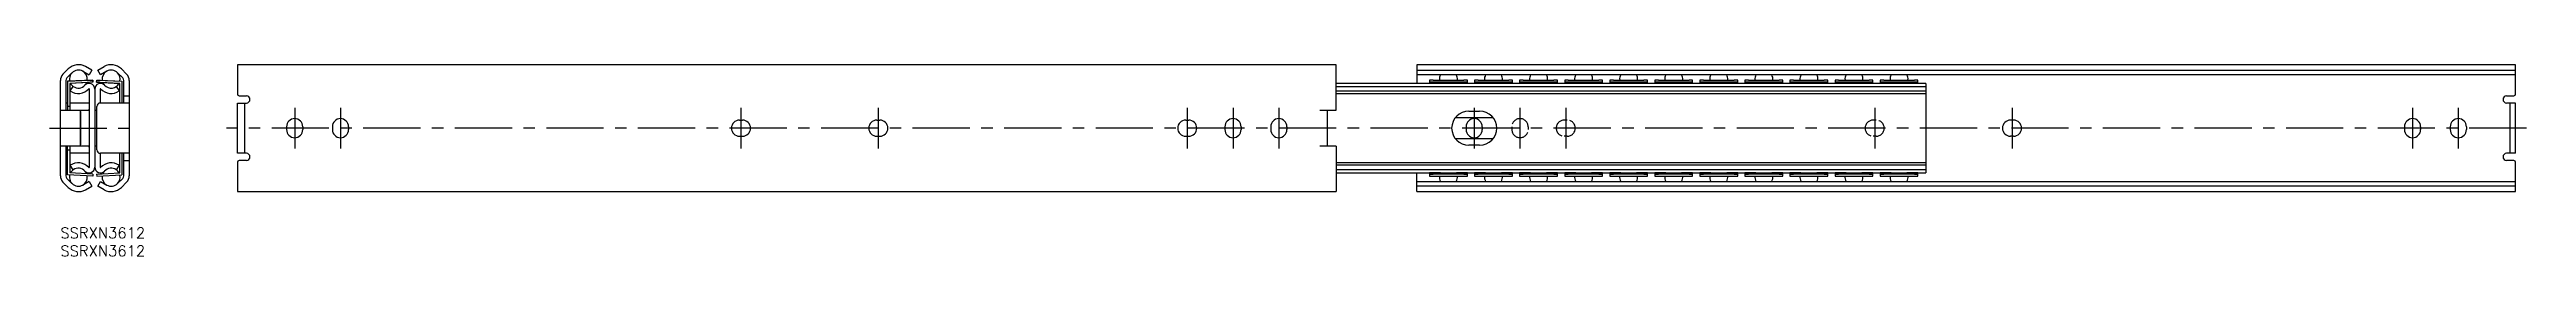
# Model space of a CAD drawing. Extents: x -3 to 684, y -8 to 45.
import ezdxf

# ---------------------------------------------------------------- set-up
doc = ezdxf.new("R2010")
doc.units = 0
doc.header["$LTSCALE"] = 0.5
doc.linetypes.add('CENTER', pattern=[50.8, 31.75, -6.35, 6.35, -6.35])
doc.linetypes.add('DASHED', pattern=[19.05, 12.7, -6.35])
for name, color, linetype in [('MSM_CENTER', 1, 'CENTER'), ('MSM_CONTINUOUS', 7, 'CONTINUOUS'), ('MSM_DASHED', 4, 'DASHED'), ('MSM_PART_NUMBER', 7, 'CONTINUOUS')]:
    doc.layers.add(name, color=color, linetype=linetype)
doc.styles.get("Standard").update_dxf_attribs({"font": 'txt.shx', "height": 3, "bigfont": 'bigfont.shx'})

# ---------------------------------------------------------------- blocks, each defined once
blk = doc.blocks.new('*U3')
at = {"layer": 'MSM_PART_NUMBER'}
blk.add_text('SSRXN3612', height=3, dxfattribs=at).set_placement((0, -3))
blk = doc.blocks.new('*U4')
at = {"layer": 'MSM_PART_NUMBER'}
blk.add_text('SSRXN3612', height=3, dxfattribs=at).set_placement((0, -8))

msp = doc.modelspace()

# ---------------------------------------------------------------- linework, layer by layer
at = {"layer": 'MSM_CENTER'}
for p, q in [((-3, 27.65), (22.1, 27.65)), ((684.1, 27.65), (46.1, 27.65)), ((65, 33.3), (65, 22)), ((77.7, 33.3), (77.7, 22)), ((188.8, 33.3), (188.8, 22)), ((226.9, 33.3), (226.9, 22)), ((312.6, 33.3), (312.6, 22)), ((325.3, 33.3), (325.3, 22)), ((338, 33.3), (338, 22)), ((392.2, 33.3), (392.2, 22)), ((404.9, 33.3), (404.9, 22)), ((417.6, 33.3), (417.6, 22)), ((503.3, 33.3), (503.3, 22)), ((541.4, 33.3), (541.4, 22)), ((652.5, 33.3), (652.5, 22)), ((665.2, 33.3), (665.2, 22))]:
    msp.add_line(p, q, dxfattribs=at)
at = {"layer": 'MSM_CONTINUOUS'}
for p, q in [((2.17, 44.13), (0.73, 42.69)), ((1.79, 41.63), (3.23, 43.07)), ((6.23, 43.48), (7.96, 42.5)), ((8.7, 43.81), (6.96, 44.79)), ((8.7, 43.81), (7.96, 42.5)), ((10.4, 43.81), (12.14, 44.79)), ((11.14, 42.5), (10.4, 43.81)), ((12.87, 43.48), (11.14, 42.5)), ((17.31, 41.63), (15.87, 43.07)), ((16.93, 44.13), (18.37, 42.69)), ((353.9, 45.3), (49.1, 45.3)), ((49.1, 45.3), (49.1, 37.15)), ((353.9, 32.65), (353.9, 45.3)), ((681.1, 45.3), (376.3, 45.3)), ((376.3, 45.3), (376.3, 40.1)), ((376.3, 43.81), (681.1, 43.81)), ((681.1, 42.5), (376.3, 42.5)), ((681.1, 37.15), (681.1, 45.3)), ((0, 14.38), (0, 40.92)), ((1.5, 40.92), (1.5, 32.65)), ((2, 34.65), (1.5, 34.65)), ((9, 41.05), (2, 40.68)), ((2, 40.68), (8, 41)), ((2, 40.68), (2, 32.65)), ((9.03, 40.45), (2.6, 40.11)), ((8.03, 40.4), (2.6, 40.11)), ((2.6, 40.11), (2.6, 32.65)), ((8, 34.65), (2.6, 34.65)), ((2.75, 37.99), (3.59, 39.23)), ((8, 41), (8.2, 41.01)), ((8.05, 34.65), (8, 34.65)), ((8.23, 40.41), (8.03, 40.4)), ((8.05, 16.77), (8.05, 38.53)), ((8.2, 41.01), (8.38, 41.02)), ((8.41, 40.42), (8.23, 40.41)), ((8.38, 41.02), (8.56, 41.03)), ((8.59, 40.43), (8.41, 40.42)), ((8.56, 41.03), (8.71, 41.03)), ((8.74, 40.44), (8.59, 40.43)), ((8.71, 41.03), (8.83, 41.04)), ((8.86, 40.44), (8.74, 40.44)), ((8.83, 41.04), (8.92, 41.05)), ((8.96, 40.45), (8.86, 40.44)), ((8.92, 41.05), (8.98, 41.05)), ((9.01, 40.45), (8.96, 40.45)), ((8.98, 41.05), (9, 41.05)), ((9, 41.05), (9.03, 40.45)), ((9.03, 40.45), (9, 41.05)), ((9.03, 40.45), (9.01, 40.45)), ((9.55, 38.53), (9.55, 16.77)), ((10.07, 40.45), (10.1, 41.05)), ((10.09, 40.45), (10.07, 40.45)), ((10.07, 40.45), (16.5, 40.11)), ((10.14, 40.45), (10.09, 40.45)), ((10.1, 41.05), (10.12, 41.05)), ((10.1, 41.05), (17.1, 40.68)), ((10.12, 41.05), (10.18, 41.05)), ((10.24, 40.44), (10.14, 40.45)), ((10.18, 41.05), (10.27, 41.04)), ((10.36, 40.44), (10.24, 40.44)), ((10.27, 41.04), (10.39, 41.03)), ((10.51, 40.43), (10.36, 40.44)), ((10.39, 41.03), (10.54, 41.03)), ((10.69, 40.42), (10.51, 40.43)), ((10.54, 41.03), (10.72, 41.02)), ((10.87, 40.41), (10.69, 40.42)), ((10.72, 41.02), (10.9, 41.01)), ((11.07, 40.4), (10.87, 40.41)), ((10.9, 41.01), (11.1, 41)), ((11.05, 38.53), (11.05, 34.65)), ((16.5, 40.11), (11.07, 40.4)), ((11.1, 41), (17.1, 40.68)), ((19.1, 34.65), (11.1, 34.65)), ((15.51, 39.23), (16.35, 37.99)), ((16.5, 34.65), (16.5, 40.11)), ((17.1, 40.68), (17.1, 34.65)), ((17.6, 34.65), (17.6, 40.92)), ((17.6, 36.65), (19.1, 36.65)), ((19.1, 40.92), (19.1, 14.38)), ((49.1, 34.65), (51.6, 34.65)), ((49.1, 20.65), (49.1, 34.65)), ((49.6, 36.65), (51.6, 36.65)), ((51.1, 34.65), (51.1, 20.65)), ((517.5, 40.1), (353.9, 40.1)), ((353.9, 39.23), (517.5, 39.23)), ((353.9, 37.99), (517.5, 37.99)), ((353.9, 37.3), (517.5, 37.3)), ((379.8, 41), (379.8, 40.1)), ((382.85, 40.11), (379.8, 40.11)), ((380.8, 41.05), (389.3, 41.05)), ((389.3, 40.45), (380.8, 40.45)), ((390.3, 40.11), (387.25, 40.11)), ((390.3, 40.1), (390.3, 41)), ((392.3, 41), (392.3, 40.1)), ((395.35, 40.11), (392.3, 40.11)), ((393.3, 41.05), (401.8, 41.05)), ((401.8, 40.45), (393.3, 40.45)), ((402.8, 40.11), (399.75, 40.11)), ((402.8, 40.1), (402.8, 41)), ((404.8, 41), (404.8, 40.1)), ((407.85, 40.11), (404.8, 40.11)), ((405.8, 41.05), (414.3, 41.05)), ((414.3, 40.45), (405.8, 40.45)), ((415.3, 40.11), (412.25, 40.11)), ((415.3, 40.1), (415.3, 41)), ((417.3, 41), (417.3, 40.1)), ((420.35, 40.11), (417.3, 40.11)), ((418.3, 41.05), (426.8, 41.05)), ((426.8, 40.45), (418.3, 40.45)), ((427.8, 40.11), (424.75, 40.11)), ((427.8, 40.1), (427.8, 41)), ((429.8, 41), (429.8, 40.1)), ((432.85, 40.11), (429.8, 40.11)), ((430.8, 41.05), (439.3, 41.05)), ((439.3, 40.45), (430.8, 40.45)), ((440.3, 40.11), (437.25, 40.11)), ((440.3, 40.1), (440.3, 41)), ((442.3, 41), (442.3, 40.1)), ((445.35, 40.11), (442.3, 40.11)), ((443.3, 41.05), (451.8, 41.05)), ((451.8, 40.45), (443.3, 40.45)), ((452.8, 40.11), (449.75, 40.11)), ((452.8, 40.1), (452.8, 41)), ((454.8, 41), (454.8, 40.1)), ((457.85, 40.11), (454.8, 40.11)), ((455.8, 41.05), (464.3, 41.05)), ((464.3, 40.45), (455.8, 40.45)), ((465.3, 40.11), (462.25, 40.11)), ((465.3, 40.1), (465.3, 41)), ((467.3, 41), (467.3, 40.1)), ((470.35, 40.11), (467.3, 40.11)), ((468.3, 41.05), (476.8, 41.05)), ((476.8, 40.45), (468.3, 40.45)), ((477.8, 40.11), (474.75, 40.11)), ((477.8, 40.1), (477.8, 41)), ((479.8, 41), (479.8, 40.1)), ((482.85, 40.11), (479.8, 40.11)), ((480.8, 41.05), (489.3, 41.05)), ((489.3, 40.45), (480.8, 40.45)), ((490.3, 40.11), (487.25, 40.11)), ((490.3, 40.1), (490.3, 41)), ((492.3, 41), (492.3, 40.1)), ((495.35, 40.11), (492.3, 40.11)), ((493.3, 41.05), (501.8, 41.05)), ((501.8, 40.45), (493.3, 40.45)), ((502.8, 40.11), (499.75, 40.11)), ((502.8, 40.1), (502.8, 41)), ((504.8, 41), (504.8, 40.1)), ((507.85, 40.11), (504.8, 40.11)), ((505.8, 41.05), (514.3, 41.05)), ((514.3, 40.45), (505.8, 40.45)), ((515.3, 40.11), (512.25, 40.11)), ((515.3, 40.1), (515.3, 41)), ((517.5, 40.1), (517.5, 15.2)), ((678.6, 36.65), (680.6, 36.65)), ((681.1, 34.65), (678.6, 34.65)), ((679.6, 20.65), (679.6, 34.65)), ((681.1, 20.65), (681.1, 34.65)), ((0, 32.65), (7.55, 32.65)), ((2.6, 33.65), (2, 33.65)), ((5.5, 32.65), (5.5, 22.65)), ((5.6, 32.25), (5.5, 32.25)), ((5.6, 32.25), (5.6, 23.05)), ((9.61, 32.65), (10.1, 32.65)), ((10.1, 21.65), (10.1, 33.65)), ((62.75, 28.05), (62.75, 27.25)), ((67.25, 28.05), (67.25, 27.25)), ((75.45, 28.05), (75.45, 27.25)), ((79.95, 28.05), (79.95, 27.25)), ((188.4, 29.9), (189.2, 29.9)), ((226.5, 29.9), (227.3, 29.9)), ((312.2, 29.9), (313, 29.9)), ((323.05, 28.05), (323.05, 27.25)), ((327.55, 28.05), (327.55, 27.25)), ((335.75, 28.05), (335.75, 27.25)), ((340.25, 28.05), (340.25, 27.25)), ((349.4, 32.65), (353.9, 32.65)), ((351.4, 32.65), (351.4, 22.65)), ((387.02, 30.65), (397.38, 30.65)), ((389.95, 28.05), (389.95, 27.25)), ((390.7, 32.4), (393.7, 32.4)), ((394.45, 28.05), (394.45, 27.25)), ((541.8, 29.9), (541, 29.9)), ((650.25, 28.05), (650.25, 27.25)), ((654.75, 28.05), (654.75, 27.25)), ((662.95, 28.05), (662.95, 27.25)), ((667.45, 28.05), (667.45, 27.25)), ((7.55, 22.65), (0, 22.65)), ((1.5, 22.65), (1.5, 14.38)), ((1.5, 20.65), (2, 20.65)), ((2, 14.62), (2, 22.65)), ((2, 21.65), (2.6, 21.65)), ((2.6, 22.65), (2.6, 15.19)), ((8, 20.65), (2.6, 20.65)), ((5.5, 23.05), (5.6, 23.05)), ((8, 20.65), (8.05, 20.65)), ((10.1, 22.65), (9.61, 22.65)), ((11.05, 20.65), (11.05, 16.77)), ((19.1, 20.65), (11.1, 20.65)), ((16.5, 15.19), (16.5, 20.65)), ((17.1, 20.65), (17.1, 14.62)), ((17.6, 14.38), (17.6, 20.65)), ((51.6, 20.65), (49.1, 20.65)), ((188.4, 25.4), (189.2, 25.4)), ((226.5, 25.4), (227.3, 25.4)), ((312.2, 25.4), (313, 25.4)), ((353.9, 22.65), (349.4, 22.65)), ((353.9, 22.65), (353.9, 10)), ((397.38, 24.65), (387.02, 24.65)), ((393.7, 22.9), (390.7, 22.9)), ((541.8, 25.4), (541, 25.4)), ((681.1, 20.65), (678.6, 20.65)), ((9, 14.25), (2, 14.62)), ((9.03, 14.85), (2.6, 15.19)), ((3.59, 16.07), (2.75, 17.31)), ((9.03, 14.85), (9, 14.25)), ((10.07, 14.85), (16.5, 15.19)), ((10.07, 14.85), (10.1, 14.25)), ((10.1, 14.25), (17.1, 14.62)), ((16.35, 17.31), (15.51, 16.07)), ((17.6, 18.65), (19.1, 18.65)), ((49.1, 18.15), (49.1, 10)), ((51.6, 18.65), (49.6, 18.65)), ((517.5, 18), (353.9, 18)), ((517.5, 17.31), (353.9, 17.31)), ((517.5, 16.07), (353.9, 16.07)), ((353.9, 15.2), (517.5, 15.2)), ((376.3, 10), (376.3, 15.2)), ((379.8, 15.2), (379.8, 14.3)), ((382.85, 15.19), (379.8, 15.19)), ((389.3, 14.85), (380.8, 14.85)), ((380.8, 14.25), (389.3, 14.25)), ((390.3, 15.19), (387.25, 15.19)), ((390.3, 14.3), (390.3, 15.2)), ((392.3, 15.2), (392.3, 14.3)), ((395.35, 15.19), (392.3, 15.19)), ((401.8, 14.85), (393.3, 14.85)), ((393.3, 14.25), (401.8, 14.25)), ((402.8, 15.19), (399.75, 15.19)), ((402.8, 14.3), (402.8, 15.2)), ((404.8, 15.2), (404.8, 14.3)), ((407.85, 15.19), (404.8, 15.19)), ((414.3, 14.85), (405.8, 14.85)), ((405.8, 14.25), (414.3, 14.25)), ((415.3, 15.19), (412.25, 15.19)), ((415.3, 14.3), (415.3, 15.2)), ((417.3, 15.2), (417.3, 14.3)), ((420.35, 15.19), (417.3, 15.19)), ((426.8, 14.85), (418.3, 14.85)), ((418.3, 14.25), (426.8, 14.25)), ((427.8, 15.19), (424.75, 15.19)), ((427.8, 14.3), (427.8, 15.2)), ((429.8, 15.2), (429.8, 14.3)), ((432.85, 15.19), (429.8, 15.19)), ((439.3, 14.85), (430.8, 14.85)), ((430.8, 14.25), (439.3, 14.25)), ((440.3, 15.19), (437.25, 15.19)), ((440.3, 14.3), (440.3, 15.2)), ((442.3, 15.2), (442.3, 14.3)), ((445.35, 15.19), (442.3, 15.19)), ((451.8, 14.85), (443.3, 14.85)), ((443.3, 14.25), (451.8, 14.25)), ((452.8, 15.19), (449.75, 15.19)), ((452.8, 14.3), (452.8, 15.2)), ((454.8, 15.2), (454.8, 14.3)), ((457.85, 15.19), (454.8, 15.19)), ((464.3, 14.85), (455.8, 14.85)), ((455.8, 14.25), (464.3, 14.25)), ((465.3, 15.19), (462.25, 15.19)), ((465.3, 14.3), (465.3, 15.2)), ((467.3, 15.2), (467.3, 14.3)), ((470.35, 15.19), (467.3, 15.19)), ((476.8, 14.85), (468.3, 14.85)), ((468.3, 14.25), (476.8, 14.25)), ((477.8, 15.19), (474.75, 15.19)), ((477.8, 14.3), (477.8, 15.2)), ((479.8, 15.2), (479.8, 14.3)), ((482.85, 15.19), (479.8, 15.19)), ((489.3, 14.85), (480.8, 14.85)), ((480.8, 14.25), (489.3, 14.25)), ((490.3, 15.19), (487.25, 15.19)), ((490.3, 14.3), (490.3, 15.2)), ((492.3, 15.2), (492.3, 14.3)), ((495.35, 15.19), (492.3, 15.19)), ((501.8, 14.85), (493.3, 14.85)), ((493.3, 14.25), (501.8, 14.25)), ((502.8, 15.19), (499.75, 15.19)), ((502.8, 14.3), (502.8, 15.2)), ((504.8, 15.2), (504.8, 14.3)), ((507.85, 15.19), (504.8, 15.19)), ((514.3, 14.85), (505.8, 14.85)), ((505.8, 14.25), (514.3, 14.25)), ((515.3, 15.19), (512.25, 15.19)), ((515.3, 14.3), (515.3, 15.2)), ((680.6, 18.65), (678.6, 18.65)), ((681.1, 10), (681.1, 18.15)), ((0.73, 12.61), (2.17, 11.17)), ((3.23, 12.23), (1.79, 13.67)), ((7.96, 12.8), (6.23, 11.82)), ((6.96, 10.51), (8.7, 11.49)), ((7.96, 12.8), (8.7, 11.49)), ((10.4, 11.49), (11.14, 12.8)), ((12.14, 10.51), (10.4, 11.49)), ((11.14, 12.8), (12.87, 11.82)), ((15.87, 12.23), (17.31, 13.67)), ((18.37, 12.61), (16.93, 11.17)), ((49.1, 10), (353.9, 10)), ((376.3, 12.8), (681.1, 12.8)), ((681.1, 11.49), (376.3, 11.49)), ((376.3, 10), (681.1, 10))]:
    msp.add_line(p, q, dxfattribs=at)
for centre, radius, start, end in [((2.5, 40.92), 2.5, 135, 180), ((2.5, 40.92), 1, 135, 180), ((5, 41.3), 4, 60.61359, 135), ((5, 41.3), 2.5, 135.00002, 193.57956), ((5, 41.3), 2.5, 60.61359, 135), ((5, 41.3), 2.5, 352.42044, 60.61357), ((14.1, 41.3), 2.5, 119.38643, 187.57956), ((14.1, 41.3), 4, 45, 119.38641), ((14.1, 41.3), 2.5, 45, 119.38641), ((14.1, 41.3), 2.5, 346.42044, 44.99998), ((16.6, 40.92), 1, 0, 45), ((16.6, 40.92), 2.5, 0, 45), ((385.05, 41.3), 2.5, 151.3146, 185.73918), ((385.05, 41.3), 2.5, 354.26082, 28.6854), ((397.55, 41.3), 2.5, 151.3146, 185.73918), ((397.55, 41.3), 2.5, 354.26082, 28.6854), ((410.05, 41.3), 2.5, 151.3146, 185.73918), ((410.05, 41.3), 2.5, 354.26082, 28.6854), ((422.55, 41.3), 2.5, 151.3146, 185.73918), ((422.55, 41.3), 2.5, 354.26082, 28.6854), ((435.05, 41.3), 2.5, 151.3146, 185.73918), ((435.05, 41.3), 2.5, 354.26082, 28.6854), ((447.55, 41.3), 2.5, 151.3146, 185.73918), ((447.55, 41.3), 2.5, 354.26082, 28.6854), ((460.05, 41.3), 2.5, 151.3146, 185.73918), ((460.05, 41.3), 2.5, 354.26082, 28.6854), ((472.55, 41.3), 2.5, 151.3146, 185.73918), ((472.55, 41.3), 2.5, 354.26082, 28.6854), ((485.05, 41.3), 2.5, 151.3146, 185.73918), ((485.05, 41.3), 2.5, 354.26082, 28.6854), ((497.55, 41.3), 2.5, 151.3146, 185.73918), ((497.55, 41.3), 2.5, 354.26082, 28.6854), ((510.05, 41.3), 2.5, 151.3146, 185.73918), ((510.05, 41.3), 2.5, 354.26082, 28.6854), ((5, 41.3), 4, 235.77113, 317.11858), ((5, 41.3), 2.5, 208.0621, 235.77113), ((5, 41.3), 2.5, 235.77113, 317.11858), ((5, 41.3), 2.5, 317.11858, 337.93789), ((7.98, 38.53), 1.57, 0, 137.11858), ((7.98, 38.53), 0.0686, 0, 137.11858), ((11.12, 38.53), 1.57, 42.88142, 180), ((11.1, 33.65), 1, 90, 180), ((11.12, 38.53), 0.0686, 42.88142, 180), ((14.1, 41.3), 4, 222.88142, 304.22887), ((14.1, 41.3), 2.5, 202.06211, 222.88142), ((14.1, 41.3), 2.5, 222.88142, 331.9379), ((49.6, 37.15), 0.5, 180, 270), ((51.6, 35.65), 1, 270, 90), ((380.55, 36.23), 4.82, 87.0364, 98.95534), ((380.55, 35.63), 4.82, 87.0364, 98.95534), ((385.05, 14.19), 26.17, 85.01229, 94.98771), ((385.05, 41.3), 2.5, 204.46278, 208.68539), ((385.05, 41.3), 2.5, 331.31461, 335.53722), ((389.55, 36.23), 4.82, 81.04466, 92.9636), ((389.55, 35.63), 4.82, 81.04466, 92.9636), ((393.05, 36.23), 4.82, 87.0364, 98.95534), ((393.05, 35.63), 4.82, 87.0364, 98.95534), ((397.55, 14.19), 26.17, 85.01229, 94.98771), ((397.55, 41.3), 2.5, 204.46278, 208.68539), ((397.55, 41.3), 2.5, 331.31461, 335.53722), ((402.05, 36.23), 4.82, 81.04466, 92.9636), ((402.05, 35.63), 4.82, 81.04466, 92.9636), ((405.55, 36.23), 4.82, 87.0364, 98.95534), ((405.55, 35.63), 4.82, 87.0364, 98.95534), ((410.05, 14.19), 26.17, 85.01229, 94.98771), ((410.05, 41.3), 2.5, 204.46278, 208.68539), ((410.05, 41.3), 2.5, 331.31461, 335.53722), ((414.55, 36.23), 4.82, 81.04466, 92.9636), ((414.55, 35.63), 4.82, 81.04466, 92.9636), ((418.05, 36.23), 4.82, 87.0364, 98.95534), ((418.05, 35.63), 4.82, 87.0364, 98.95534), ((422.55, 14.19), 26.17, 85.01229, 94.98771), ((422.55, 41.3), 2.5, 204.46278, 208.68539), ((422.55, 41.3), 2.5, 331.31461, 335.53722), ((427.05, 36.23), 4.82, 81.04466, 92.9636), ((427.05, 35.63), 4.82, 81.04466, 92.9636), ((430.55, 36.23), 4.82, 87.0364, 98.95534), ((430.55, 35.63), 4.82, 87.0364, 98.95534), ((435.05, 14.19), 26.17, 85.01229, 94.98771), ((435.05, 41.3), 2.5, 204.46278, 208.68539), ((435.05, 41.3), 2.5, 331.31461, 335.53722), ((439.55, 36.23), 4.82, 81.04466, 92.9636), ((439.55, 35.63), 4.82, 81.04466, 92.9636), ((443.05, 36.23), 4.82, 87.0364, 98.95534), ((443.05, 35.63), 4.82, 87.0364, 98.95534), ((447.55, 14.19), 26.17, 85.01229, 94.98771), ((447.55, 41.3), 2.5, 204.46278, 208.68539), ((447.55, 41.3), 2.5, 331.31461, 335.53722), ((452.05, 36.23), 4.82, 81.04466, 92.9636), ((452.05, 35.63), 4.82, 81.04466, 92.9636), ((455.55, 36.23), 4.82, 87.0364, 98.95534), ((455.55, 35.63), 4.82, 87.0364, 98.95534), ((460.05, 14.19), 26.17, 85.01229, 94.98771), ((460.05, 41.3), 2.5, 204.46278, 208.68539), ((460.05, 41.3), 2.5, 331.31461, 335.53722), ((464.55, 36.23), 4.82, 81.04466, 92.9636), ((464.55, 35.63), 4.82, 81.04466, 92.9636), ((468.05, 36.23), 4.82, 87.0364, 98.95534), ((468.05, 35.63), 4.82, 87.0364, 98.95534), ((472.55, 14.19), 26.17, 85.01229, 94.98771), ((472.55, 41.3), 2.5, 204.46278, 208.68539), ((472.55, 41.3), 2.5, 331.31461, 335.53722), ((477.05, 36.23), 4.82, 81.04466, 92.9636), ((477.05, 35.63), 4.82, 81.04466, 92.9636), ((480.55, 36.23), 4.82, 87.0364, 98.95534), ((480.55, 35.63), 4.82, 87.0364, 98.95534), ((485.05, 14.19), 26.17, 85.01229, 94.98771), ((485.05, 41.3), 2.5, 204.46278, 208.68539), ((485.05, 41.3), 2.5, 331.31461, 335.53722), ((489.55, 36.23), 4.82, 81.04466, 92.9636), ((489.55, 35.63), 4.82, 81.04466, 92.9636), ((493.05, 36.23), 4.82, 87.0364, 98.95534), ((493.05, 35.63), 4.82, 87.0364, 98.95534), ((497.55, 14.19), 26.17, 85.01229, 94.98771), ((497.55, 41.3), 2.5, 204.46278, 208.68539), ((497.55, 41.3), 2.5, 331.31461, 335.53722), ((502.05, 36.23), 4.82, 81.04466, 92.9636), ((502.05, 35.63), 4.82, 81.04466, 92.9636), ((505.55, 36.23), 4.82, 87.0364, 98.95534), ((505.55, 35.63), 4.82, 87.0364, 98.95534), ((510.05, 14.19), 26.17, 85.01229, 94.98771), ((510.05, 41.3), 2.5, 204.46278, 208.68539), ((510.05, 41.3), 2.5, 331.31461, 335.53722), ((514.55, 36.23), 4.82, 81.04466, 92.9636), ((514.55, 35.63), 4.82, 81.04466, 92.9636), ((678.6, 35.65), 1, 90, 270), ((680.6, 37.15), 0.5, 270, 0), ((7.41, 35.01), 2.36, 273.486, 284.14546), ((3.98, 33.56), 4.09, 348.1474, 354.28926), ((9.95, 32.87), 0.397, 184.27792, 213.15958), ((65, 28.05), 2.25, 360, 180), ((77.7, 28.05), 2.25, 360, 180), ((188.4, 27.65), 2.25, 90, 270), ((189.2, 27.65), 2.25, 270, 90), ((226.5, 27.65), 2.25, 90, 270), ((227.3, 27.65), 2.25, 270, 90), ((312.2, 27.65), 2.25, 90, 270), ((313, 27.65), 2.25, 270, 90), ((325.3, 28.05), 2.25, 360, 180), ((338, 28.05), 2.25, 360, 180), ((390.7, 27.65), 4.75, 90, 270), ((392.2, 28.05), 2.25, 0, 180), ((393.7, 27.65), 4.75, 270, 90), ((541, 27.65), 2.25, 90, 270), ((541.8, 27.65), 2.25, 270, 90), ((652.5, 28.05), 2.25, 0, 180), ((665.2, 28.05), 2.25, 0, 180), ((7.41, 20.29), 2.36, 75.85454, 86.514), ((3.98, 21.74), 4.09, 5.71074, 11.8526), ((9.95, 22.43), 0.397, 146.84042, 175.72208), ((11.1, 21.65), 1, 180, 270), ((51.6, 19.65), 1, 270, 90), ((65, 27.25), 2.25, 180, 360), ((77.7, 27.25), 2.25, 180, 360), ((325.3, 27.25), 2.25, 180, 360), ((338, 27.25), 2.25, 180, 360), ((392.2, 27.25), 2.25, 180, 0), ((652.5, 27.25), 2.25, 180, 0), ((665.2, 27.25), 2.25, 180, 0), ((678.6, 19.65), 1, 90, 270), ((2.5, 14.38), 2.5, 180, 225), ((2.5, 14.38), 1, 180, 225), ((5, 14), 2.5, 166.42044, 224.99998), ((5, 14), 4, 42.88142, 124.22887), ((5, 14), 2.5, 124.22887, 151.9379), ((5, 14), 2.5, 42.88142, 124.22887), ((5, 14), 2.5, 299.38643, 7.57956), ((7.98, 16.77), 1.57, 222.88142, 0), ((5, 14), 2.5, 22.06211, 42.88142), ((7.98, 16.77), 0.0686, 222.88142, 0), ((11.12, 16.77), 1.57, 180, 317.11858), ((11.12, 16.77), 0.0686, 180, 317.11858), ((14.1, 14), 4, 55.77113, 137.11858), ((14.1, 14), 2.5, 172.42044, 240.61357), ((14.1, 14), 2.5, 137.11858, 157.93789), ((14.1, 14), 2.5, 55.77113, 137.11858), ((14.1, 14), 2.5, 28.0621, 55.77113), ((14.1, 14), 2.5, 315.00002, 13.57956), ((16.6, 14.38), 1, 315, 0), ((16.6, 14.38), 2.5, 315, 0), ((49.6, 18.15), 0.5, 90, 180), ((380.55, 19.67), 4.82, 261.04466, 272.9636), ((380.55, 19.07), 4.82, 261.04466, 272.9636), ((385.05, 14), 2.5, 174.26082, 208.6854), ((385.05, 14), 2.5, 151.31461, 155.53722), ((385.05, 41.11), 26.17, 265.01229, 274.98771), ((385.05, 14), 2.5, 24.46278, 28.68539), ((385.05, 14), 2.5, 331.3146, 5.73918), ((389.55, 19.67), 4.82, 267.0364, 278.95534), ((389.55, 19.07), 4.82, 267.0364, 278.95534), ((393.05, 19.67), 4.82, 261.04466, 272.9636), ((393.05, 19.07), 4.82, 261.04466, 272.9636), ((397.55, 14), 2.5, 174.26082, 208.6854), ((397.55, 14), 2.5, 151.31461, 155.53722), ((397.55, 41.11), 26.17, 265.01229, 274.98771), ((397.55, 14), 2.5, 24.46278, 28.68539), ((397.55, 14), 2.5, 331.3146, 5.73918), ((402.05, 19.67), 4.82, 267.0364, 278.95534), ((402.05, 19.07), 4.82, 267.0364, 278.95534), ((405.55, 19.67), 4.82, 261.04466, 272.9636), ((405.55, 19.07), 4.82, 261.04466, 272.9636), ((410.05, 14), 2.5, 174.26082, 208.6854), ((410.05, 14), 2.5, 151.31461, 155.53722), ((410.05, 41.11), 26.17, 265.01229, 274.98771), ((410.05, 14), 2.5, 24.46278, 28.68539), ((410.05, 14), 2.5, 331.3146, 5.73918), ((414.55, 19.67), 4.82, 267.0364, 278.95534), ((414.55, 19.07), 4.82, 267.0364, 278.95534), ((418.05, 19.67), 4.82, 261.04466, 272.9636), ((418.05, 19.07), 4.82, 261.04466, 272.9636), ((422.55, 14), 2.5, 174.26082, 208.6854), ((422.55, 14), 2.5, 151.31461, 155.53722), ((422.55, 41.11), 26.17, 265.01229, 274.98771), ((422.55, 14), 2.5, 24.46278, 28.68539), ((422.55, 14), 2.5, 331.3146, 5.73918), ((427.05, 19.67), 4.82, 267.0364, 278.95534), ((427.05, 19.07), 4.82, 267.0364, 278.95534), ((430.55, 19.67), 4.82, 261.04466, 272.9636), ((430.55, 19.07), 4.82, 261.04466, 272.9636), ((435.05, 14), 2.5, 174.26082, 208.6854), ((435.05, 14), 2.5, 151.31461, 155.53722), ((435.05, 41.11), 26.17, 265.01229, 274.98771), ((435.05, 14), 2.5, 24.46278, 28.68539), ((435.05, 14), 2.5, 331.3146, 5.73918), ((439.55, 19.67), 4.82, 267.0364, 278.95534), ((439.55, 19.07), 4.82, 267.0364, 278.95534), ((443.05, 19.67), 4.82, 261.04466, 272.9636), ((443.05, 19.07), 4.82, 261.04466, 272.9636), ((447.55, 14), 2.5, 174.26082, 208.6854), ((447.55, 14), 2.5, 151.31461, 155.53722), ((447.55, 41.11), 26.17, 265.01229, 274.98771), ((447.55, 14), 2.5, 24.46278, 28.68539), ((447.55, 14), 2.5, 331.3146, 5.73918), ((452.05, 19.67), 4.82, 267.0364, 278.95534), ((452.05, 19.07), 4.82, 267.0364, 278.95534), ((455.55, 19.67), 4.82, 261.04466, 272.9636), ((455.55, 19.07), 4.82, 261.04466, 272.9636), ((460.05, 14), 2.5, 174.26082, 208.6854), ((460.05, 14), 2.5, 151.31461, 155.53722), ((460.05, 41.11), 26.17, 265.01229, 274.98771), ((460.05, 14), 2.5, 24.46278, 28.68539), ((460.05, 14), 2.5, 331.3146, 5.73918), ((464.55, 19.67), 4.82, 267.0364, 278.95534), ((464.55, 19.07), 4.82, 267.0364, 278.95534), ((468.05, 19.67), 4.82, 261.04466, 272.9636), ((468.05, 19.07), 4.82, 261.04466, 272.9636), ((472.55, 14), 2.5, 174.26082, 208.6854), ((472.55, 14), 2.5, 151.31461, 155.53722), ((472.55, 41.11), 26.17, 265.01229, 274.98771), ((472.55, 14), 2.5, 24.46278, 28.68539), ((472.55, 14), 2.5, 331.3146, 5.73918), ((477.05, 19.67), 4.82, 267.0364, 278.95534), ((477.05, 19.07), 4.82, 267.0364, 278.95534), ((480.55, 19.67), 4.82, 261.04466, 272.9636), ((480.55, 19.07), 4.82, 261.04466, 272.9636), ((485.05, 14), 2.5, 174.26082, 208.6854), ((485.05, 14), 2.5, 151.31461, 155.53722), ((485.05, 41.11), 26.17, 265.01229, 274.98771), ((485.05, 14), 2.5, 24.46278, 28.68539), ((485.05, 14), 2.5, 331.3146, 5.73918), ((489.55, 19.67), 4.82, 267.0364, 278.95534), ((489.55, 19.07), 4.82, 267.0364, 278.95534), ((493.05, 19.67), 4.82, 261.04466, 272.9636), ((493.05, 19.07), 4.82, 261.04466, 272.9636), ((497.55, 14), 2.5, 174.26082, 208.6854), ((497.55, 14), 2.5, 151.31461, 155.53722), ((497.55, 41.11), 26.17, 265.01229, 274.98771), ((497.55, 14), 2.5, 24.46278, 28.68539), ((497.55, 14), 2.5, 331.3146, 5.73918), ((502.05, 19.67), 4.82, 267.0364, 278.95534), ((502.05, 19.07), 4.82, 267.0364, 278.95534), ((505.55, 19.67), 4.82, 261.04466, 272.9636), ((505.55, 19.07), 4.82, 261.04466, 272.9636), ((510.05, 14), 2.5, 174.26082, 208.6854), ((510.05, 14), 2.5, 151.31461, 155.53722), ((510.05, 41.11), 26.17, 265.01229, 274.98771), ((510.05, 14), 2.5, 24.46278, 28.68539), ((510.05, 14), 2.5, 331.3146, 5.73918), ((514.55, 19.67), 4.82, 267.0364, 278.95534), ((514.55, 19.07), 4.82, 267.0364, 278.95534), ((680.6, 18.15), 0.5, 0, 90), ((5, 14), 4, 225, 299.38641), ((5, 14), 2.5, 225, 299.38641), ((14.1, 14), 4, 240.61359, 315), ((14.1, 14), 2.5, 240.61359, 315)]:
    msp.add_arc(centre, radius, start, end, dxfattribs=at)
at = {"layer": 'MSM_DASHED'}
for p, q in [((402.65, 28.05), (402.65, 27.25)), ((407.15, 28.05), (407.15, 27.25)), ((418, 29.9), (417.2, 29.9)), ((503.7, 29.9), (502.9, 29.9)), ((418, 25.4), (417.2, 25.4)), ((503.7, 25.4), (502.9, 25.4))]:
    msp.add_line(p, q, dxfattribs=at)
for centre, start, end in [((404.9, 28.05), 0, 180), ((417.2, 27.65), 90, 270), ((418, 27.65), 270, 90), ((502.9, 27.65), 90, 270), ((503.7, 27.65), 270, 90), ((404.9, 27.25), 180, 0)]:
    msp.add_arc(centre, 2.25, start, end, dxfattribs=at)

# ---------------------------------------------------------------- block references
at = {"layer": 'MSM_CONTINUOUS'}
for name in ['*U3', '*U4']:
    msp.add_blockref(name, (0, 0), dxfattribs=at)

doc.saveas('drawing.dxf')
